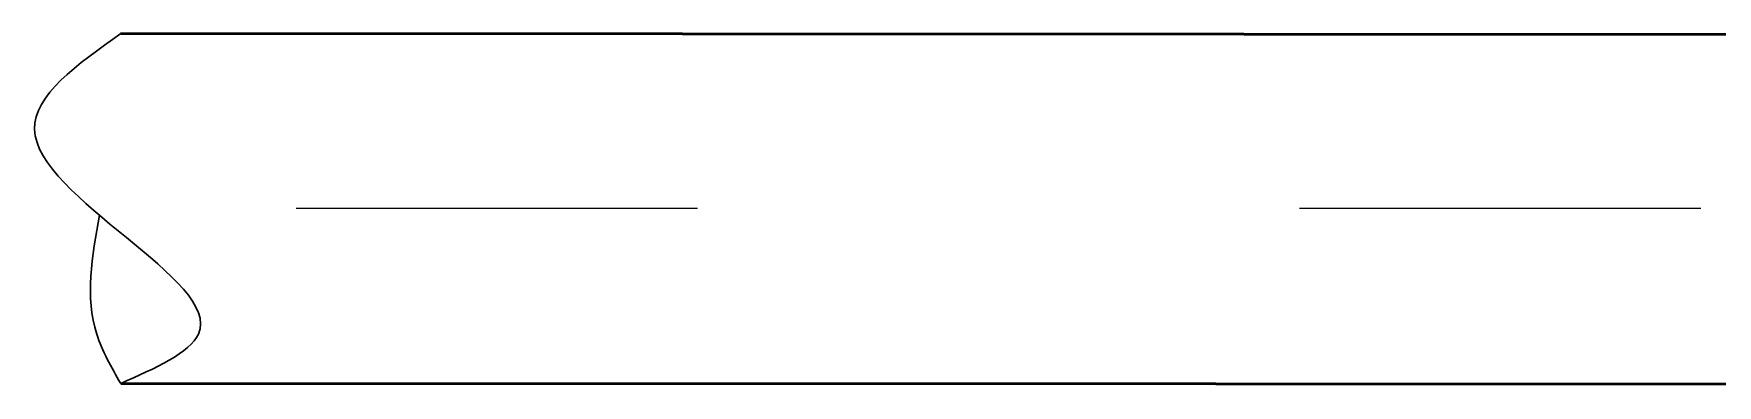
# Model space of a CAD drawing. Header units: millimetres. Extents: x -3929 to 624051, y 52832 to 514950.
# Drawn here: x 34034 to 34839, y 110255 to 110424 of the extents above; entities that cross this region are included whole.
import ezdxf

# ---------------------------------------------------------------- set-up
doc = ezdxf.new("R2010")
doc.units = ezdxf.units.MM
doc.linetypes.add('ACAD_ISO03W100', pattern=[30, 12, -18])
doc.layers.add('Отопление', color=30, linetype='Continuous')

msp = doc.modelspace()

# ---------------------------------------------------------------- linework, layer by layer
at = {"layer": 'Отопление', "color": 1, "lineweight": 50, "true_color": 0xff0000}
for points in [[(34881.555, 110423.453), (34075.576, 110423.885)], [(37219.114, 110255.372), (34075.576, 110256.281)]]:
    msp.add_lwpolyline(points, dxfattribs=at)
at = {"layer": 'Отопление', "color": 1, "linetype": 'ACAD_ISO03W100', "lineweight": 13, "ltscale": 16, "true_color": 0xff0000}
msp.add_lwpolyline([(37231.544, 110340.083), (34065.383, 110340.083)], dxfattribs=at)
at = {"layer": 'Отопление', "color": 1, "lineweight": 30, "true_color": 0xff0000}
msp.add_spline([(34075.576, 110256.281), (34112.748, 110279.935), (34034.366, 110378.054), (34075.576, 110423.885)], degree=3, dxfattribs=at)
msp.add_open_spline([(34075.576, 110256.281), (34071.109, 110264.03), (34056.96, 110288.577), (34061.793, 110317.214), (34065.383, 110336.873)], degree=3, knots=[0, 0, 0, 0, 26.3041001, 83.3303981, 83.3303981, 83.3303981, 83.3303981], dxfattribs=at)

doc.saveas('drawing.dxf')
